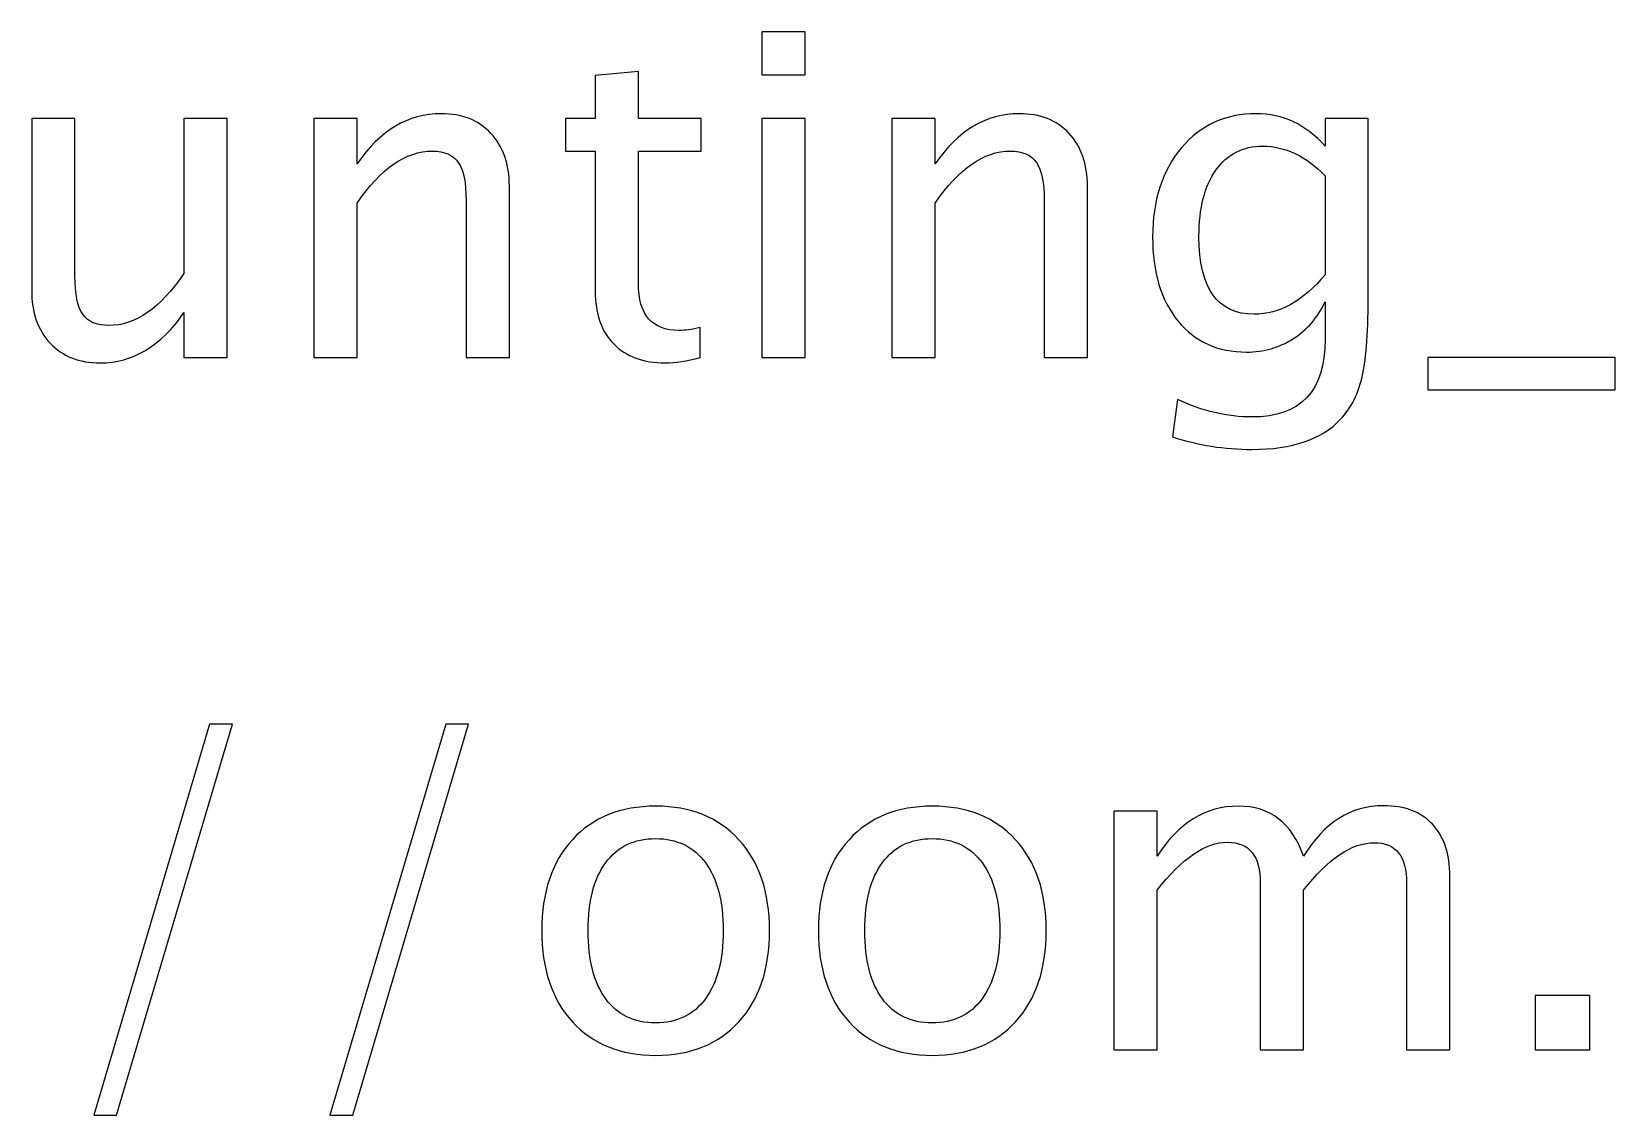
# Model space of a CAD drawing. Header units: centimetres. Extents: x -11.9 to 11.9, y -6.8 to 14.1.
# Drawn here: x -1.246 to 3.22, y 5.18 to 8.234 of the extents above; entities that cross this region are included whole.
import ezdxf

# ---------------------------------------------------------------- set-up
doc = ezdxf.new("R2010")
doc.units = ezdxf.units.CM
doc.header["$MEASUREMENT"] = 0
doc.layers.add('Layer 1', color=7, linetype='Continuous')

msp = doc.modelspace()

# ---------------------------------------------------------------- linework, layer by layer
at = {"layer": 'Layer 1'}
for points, knots in [([(0.81322, 8.11202), (0.81322, 8.11202), (0.81322, 8.23394), (0.81322, 8.23394), (0.81322, 8.23394), (0.81322, 8.23394), (0.93514, 8.23394), (0.93514, 8.23394), (0.93514, 8.23394), (0.93514, 8.23394), (0.93514, 8.11202), (0.93514, 8.11202), (0.93514, 8.11202), (0.93514, 8.11202), (0.81322, 8.11202), (0.81322, 8.11202)], [0, 0, 0, 0, 0.2, 0.2, 0.2, 0.2, 0.4, 0.4, 0.4, 0.4, 0.6, 0.6, 0.6, 0.6, 1, 1, 1, 1]), ([(0.63923, 7.31594), (0.60155, 7.30557), (0.56875, 7.30049), (0.54102, 7.30049), (0.54102, 7.30049), (0.47879, 7.30049), (0.43032, 7.31827), (0.3956, 7.35383), (0.3956, 7.35383), (0.36068, 7.38939), (0.34332, 7.43871), (0.34332, 7.502), (0.34332, 7.502), (0.34332, 7.502), (0.34332, 7.89739), (0.34332, 7.89739), (0.34332, 7.89739), (0.34332, 7.89739), (0.25908, 7.89739), (0.25908, 7.89739), (0.25908, 7.89739), (0.25908, 7.89739), (0.25908, 7.98883), (0.25908, 7.98883), (0.25908, 7.98883), (0.25908, 7.98883), (0.34332, 7.98883), (0.34332, 7.98883), (0.34332, 7.98883), (0.34332, 7.98883), (0.34332, 8.11054), (0.34332, 8.11054), (0.34332, 8.11054), (0.34332, 8.11054), (0.46524, 8.12218), (0.46524, 8.12218), (0.46524, 8.12218), (0.46524, 8.12218), (0.46524, 7.98883), (0.46524, 7.98883), (0.46524, 7.98883), (0.46524, 7.98883), (0.64177, 7.98883), (0.64177, 7.98883), (0.64177, 7.98883), (0.64177, 7.98883), (0.64177, 7.89739), (0.64177, 7.89739), (0.64177, 7.89739), (0.64177, 7.89739), (0.46524, 7.89739), (0.46524, 7.89739), (0.46524, 7.89739), (0.46524, 7.89739), (0.46524, 7.52401), (0.46524, 7.52401), (0.46524, 7.52401), (0.46524, 7.43596), (0.50355, 7.39193), (0.57996, 7.39193), (0.57996, 7.39193), (0.59626, 7.39193), (0.61595, 7.39468), (0.63923, 7.39997), (0.63923, 7.39997), (0.63923, 7.39997), (0.63923, 7.31594), (0.63923, 7.31594)], [0, 0, 0, 0, 0.0555556, 0.0555556, 0.0555556, 0.0555556, 0.1111111, 0.1111111, 0.1111111, 0.1111111, 0.1666667, 0.1666667, 0.1666667, 0.1666667, 0.2222222, 0.2222222, 0.2222222, 0.2222222, 0.2777778, 0.2777778, 0.2777778, 0.2777778, 0.3333333, 0.3333333, 0.3333333, 0.3333333, 0.3888889, 0.3888889, 0.3888889, 0.3888889, 0.4444444, 0.4444444, 0.4444444, 0.4444444, 0.5, 0.5, 0.5, 0.5, 0.5555556, 0.5555556, 0.5555556, 0.5555556, 0.6111111, 0.6111111, 0.6111111, 0.6111111, 0.6666667, 0.6666667, 0.6666667, 0.6666667, 0.7222222, 0.7222222, 0.7222222, 0.7222222, 0.7777778, 0.7777778, 0.7777778, 0.7777778, 0.8333333, 0.8333333, 0.8333333, 0.8333333, 0.8888889, 0.8888889, 0.8888889, 0.8888889, 1, 1, 1, 1]), ([(-0.45001, 7.31573), (-0.45001, 7.31573), (-0.45001, 7.98883), (-0.45001, 7.98883), (-0.45001, 7.98883), (-0.45001, 7.98883), (-0.32809, 7.98883), (-0.32809, 7.98883), (-0.32809, 7.98883), (-0.32809, 7.98883), (-0.32809, 7.86162), (-0.32809, 7.86162), (-0.32809, 7.86162), (-0.26353, 7.95581), (-0.18437, 8.0028), (-0.09081, 8.0028), (-0.09081, 8.0028), (-0.03197, 8.0028), (0.01481, 7.98439), (0.04931, 7.94734), (0.04931, 7.94734), (0.08381, 7.91051), (0.10117, 7.86077), (0.10117, 7.79854), (0.10117, 7.79854), (0.10117, 7.79854), (0.10117, 7.31573), (0.10117, 7.31573), (0.10117, 7.31573), (0.10117, 7.31573), (-0.02075, 7.31573), (-0.02075, 7.31573), (-0.02075, 7.31573), (-0.02075, 7.31573), (-0.02075, 7.75875), (-0.02075, 7.75875), (-0.02075, 7.75875), (-0.02075, 7.8087), (-0.02816, 7.84426), (-0.04276, 7.86543), (-0.04276, 7.86543), (-0.05758, 7.88681), (-0.08192, 7.89739), (-0.116, 7.89739), (-0.116, 7.89739), (-0.19093, 7.89739), (-0.26163, 7.8485), (-0.32809, 7.75071), (-0.32809, 7.75071), (-0.32809, 7.75071), (-0.32809, 7.31573), (-0.32809, 7.31573), (-0.32809, 7.31573), (-0.32809, 7.31573), (-0.45001, 7.31573), (-0.45001, 7.31573)], [0, 0, 0, 0, 0.0666667, 0.0666667, 0.0666667, 0.0666667, 0.1333333, 0.1333333, 0.1333333, 0.1333333, 0.2, 0.2, 0.2, 0.2, 0.2666667, 0.2666667, 0.2666667, 0.2666667, 0.3333333, 0.3333333, 0.3333333, 0.3333333, 0.4, 0.4, 0.4, 0.4, 0.4666667, 0.4666667, 0.4666667, 0.4666667, 0.5333333, 0.5333333, 0.5333333, 0.5333333, 0.6, 0.6, 0.6, 0.6, 0.6666667, 0.6666667, 0.6666667, 0.6666667, 0.7333333, 0.7333333, 0.7333333, 0.7333333, 0.8, 0.8, 0.8, 0.8, 0.8666667, 0.8666667, 0.8666667, 0.8666667, 1, 1, 1, 1]), ([(1.18025, 7.31573), (1.18025, 7.31573), (1.18025, 7.98883), (1.18025, 7.98883), (1.18025, 7.98883), (1.18025, 7.98883), (1.30217, 7.98883), (1.30217, 7.98883), (1.30217, 7.98883), (1.30217, 7.98883), (1.30217, 7.86162), (1.30217, 7.86162), (1.30217, 7.86162), (1.36673, 7.95581), (1.44589, 8.0028), (1.53945, 8.0028), (1.53945, 8.0028), (1.59829, 8.0028), (1.64507, 7.98439), (1.67957, 7.94734), (1.67957, 7.94734), (1.71407, 7.91051), (1.73143, 7.86077), (1.73143, 7.79854), (1.73143, 7.79854), (1.73143, 7.79854), (1.73143, 7.31573), (1.73143, 7.31573), (1.73143, 7.31573), (1.73143, 7.31573), (1.60951, 7.31573), (1.60951, 7.31573), (1.60951, 7.31573), (1.60951, 7.31573), (1.60951, 7.75875), (1.60951, 7.75875), (1.60951, 7.75875), (1.60951, 7.8087), (1.6021, 7.84426), (1.5875, 7.86543), (1.5875, 7.86543), (1.57268, 7.88681), (1.54834, 7.89739), (1.51426, 7.89739), (1.51426, 7.89739), (1.43933, 7.89739), (1.36863, 7.8485), (1.30217, 7.75071), (1.30217, 7.75071), (1.30217, 7.75071), (1.30217, 7.31573), (1.30217, 7.31573), (1.30217, 7.31573), (1.30217, 7.31573), (1.18025, 7.31573), (1.18025, 7.31573)], [0, 0, 0, 0, 0.0666667, 0.0666667, 0.0666667, 0.0666667, 0.1333333, 0.1333333, 0.1333333, 0.1333333, 0.2, 0.2, 0.2, 0.2, 0.2666667, 0.2666667, 0.2666667, 0.2666667, 0.3333333, 0.3333333, 0.3333333, 0.3333333, 0.4, 0.4, 0.4, 0.4, 0.4666667, 0.4666667, 0.4666667, 0.4666667, 0.5333333, 0.5333333, 0.5333333, 0.5333333, 0.6, 0.6, 0.6, 0.6, 0.6666667, 0.6666667, 0.6666667, 0.6666667, 0.7333333, 0.7333333, 0.7333333, 0.7333333, 0.8, 0.8, 0.8, 0.8, 0.8666667, 0.8666667, 0.8666667, 0.8666667, 1, 1, 1, 1]), ([(1.97104, 7.09221), (1.97104, 7.09221), (1.98543, 7.19762), (1.98543, 7.19762), (1.98543, 7.19762), (2.05613, 7.1646), (2.12619, 7.14809), (2.19541, 7.14809), (2.19541, 7.14809), (2.33278, 7.14809), (2.40157, 7.2209), (2.40157, 7.36632), (2.40157, 7.36632), (2.40157, 7.36632), (2.40157, 7.47215), (2.40157, 7.47215), (2.40157, 7.47215), (2.3804, 7.42749), (2.35035, 7.39299), (2.31119, 7.36822), (2.31119, 7.36822), (2.27203, 7.34346), (2.22843, 7.33097), (2.18038, 7.33097), (2.18038, 7.33097), (2.09889, 7.33097), (2.03433, 7.36018), (1.9867, 7.4186), (1.9867, 7.4186), (1.93908, 7.47702), (1.91516, 7.55618), (1.91516, 7.65609), (1.91516, 7.65609), (1.91516, 7.75833), (1.94225, 7.84172), (1.99644, 7.90628), (1.99644, 7.90628), (2.05084, 7.97063), (2.1209, 8.0028), (2.20705, 8.0028), (2.20705, 8.0028), (2.2824, 8.0028), (2.34738, 7.97232), (2.40157, 7.91115), (2.40157, 7.91115), (2.40157, 7.91115), (2.40157, 7.98883), (2.40157, 7.98883), (2.40157, 7.98883), (2.40157, 7.98883), (2.52349, 7.98883), (2.52349, 7.98883), (2.52349, 7.98883), (2.52349, 7.98883), (2.52349, 7.49946), (2.52349, 7.49946), (2.52349, 7.49946), (2.52349, 7.39426), (2.51799, 7.31637), (2.50698, 7.26578), (2.50698, 7.26578), (2.49619, 7.21519), (2.47544, 7.1737), (2.44539, 7.14153), (2.44539, 7.14153), (2.39205, 7.08501), (2.30865, 7.05665), (2.19541, 7.05665), (2.19541, 7.05665), (2.11773, 7.05665), (2.04301, 7.0685), (1.97104, 7.09221)], [0, 0, 0, 0, 0.0526316, 0.0526316, 0.0526316, 0.0526316, 0.1052632, 0.1052632, 0.1052632, 0.1052632, 0.1578947, 0.1578947, 0.1578947, 0.1578947, 0.2105263, 0.2105263, 0.2105263, 0.2105263, 0.2631579, 0.2631579, 0.2631579, 0.2631579, 0.3157895, 0.3157895, 0.3157895, 0.3157895, 0.3684211, 0.3684211, 0.3684211, 0.3684211, 0.4210526, 0.4210526, 0.4210526, 0.4210526, 0.4736842, 0.4736842, 0.4736842, 0.4736842, 0.5263158, 0.5263158, 0.5263158, 0.5263158, 0.5789474, 0.5789474, 0.5789474, 0.5789474, 0.6315789, 0.6315789, 0.6315789, 0.6315789, 0.6842105, 0.6842105, 0.6842105, 0.6842105, 0.7368421, 0.7368421, 0.7368421, 0.7368421, 0.7894737, 0.7894737, 0.7894737, 0.7894737, 0.8421053, 0.8421053, 0.8421053, 0.8421053, 0.8947368, 0.8947368, 0.8947368, 0.8947368, 1, 1, 1, 1]), ([(-0.81662, 7.31573), (-0.81662, 7.31573), (-0.81662, 7.44231), (-0.81662, 7.44231), (-0.81662, 7.44231), (-0.8816, 7.34769), (-0.96055, 7.30049), (-1.05326, 7.30049), (-1.05326, 7.30049), (-1.11211, 7.30049), (-1.15888, 7.31891), (-1.1936, 7.35595), (-1.1936, 7.35595), (-1.22852, 7.39299), (-1.24588, 7.44273), (-1.24588, 7.5056), (-1.24588, 7.5056), (-1.24588, 7.5056), (-1.24588, 7.98883), (-1.24588, 7.98883), (-1.24588, 7.98883), (-1.24588, 7.98883), (-1.12396, 7.98883), (-1.12396, 7.98883), (-1.12396, 7.98883), (-1.12396, 7.98883), (-1.12396, 7.54539), (-1.12396, 7.54539), (-1.12396, 7.54539), (-1.12396, 7.4948), (-1.11655, 7.45903), (-1.10195, 7.43786), (-1.10195, 7.43786), (-1.08713, 7.41648), (-1.06258, 7.4059), (-1.02807, 7.4059), (-1.02807, 7.4059), (-0.95357, 7.4059), (-0.88287, 7.4548), (-0.81662, 7.5528), (-0.81662, 7.5528), (-0.81662, 7.5528), (-0.81662, 7.98883), (-0.81662, 7.98883), (-0.81662, 7.98883), (-0.81662, 7.98883), (-0.6947, 7.98883), (-0.6947, 7.98883), (-0.6947, 7.98883), (-0.6947, 7.98883), (-0.6947, 7.31573), (-0.6947, 7.31573), (-0.6947, 7.31573), (-0.6947, 7.31573), (-0.81662, 7.31573), (-0.81662, 7.31573)], [0, 0, 0, 0, 0.0666667, 0.0666667, 0.0666667, 0.0666667, 0.1333333, 0.1333333, 0.1333333, 0.1333333, 0.2, 0.2, 0.2, 0.2, 0.2666667, 0.2666667, 0.2666667, 0.2666667, 0.3333333, 0.3333333, 0.3333333, 0.3333333, 0.4, 0.4, 0.4, 0.4, 0.4666667, 0.4666667, 0.4666667, 0.4666667, 0.5333333, 0.5333333, 0.5333333, 0.5333333, 0.6, 0.6, 0.6, 0.6, 0.6666667, 0.6666667, 0.6666667, 0.6666667, 0.7333333, 0.7333333, 0.7333333, 0.7333333, 0.8, 0.8, 0.8, 0.8, 0.8666667, 0.8666667, 0.8666667, 0.8666667, 1, 1, 1, 1]), ([(0.81322, 7.31573), (0.81322, 7.31573), (0.81322, 7.98883), (0.81322, 7.98883), (0.81322, 7.98883), (0.81322, 7.98883), (0.93514, 7.98883), (0.93514, 7.98883), (0.93514, 7.98883), (0.93514, 7.98883), (0.93514, 7.31573), (0.93514, 7.31573), (0.93514, 7.31573), (0.93514, 7.31573), (0.81322, 7.31573), (0.81322, 7.31573)], [0, 0, 0, 0, 0.2, 0.2, 0.2, 0.2, 0.4, 0.4, 0.4, 0.4, 0.6, 0.6, 0.6, 0.6, 1, 1, 1, 1]), ([(2.40157, 7.54856), (2.40157, 7.54856), (2.40157, 7.82775), (2.40157, 7.82775), (2.40157, 7.82775), (2.34781, 7.88342), (2.28918, 7.91136), (2.22589, 7.91136), (2.22589, 7.91136), (2.16958, 7.91136), (2.12556, 7.88892), (2.09381, 7.84384), (2.09381, 7.84384), (2.06185, 7.79897), (2.04597, 7.73652), (2.04597, 7.65694), (2.04597, 7.65694), (2.04597, 7.51068), (2.09783, 7.43765), (2.20176, 7.43765), (2.20176, 7.43765), (2.27245, 7.43765), (2.33913, 7.47469), (2.40157, 7.54856)], [0, 0, 0, 0, 0.1428571, 0.1428571, 0.1428571, 0.1428571, 0.2857143, 0.2857143, 0.2857143, 0.2857143, 0.4285714, 0.4285714, 0.4285714, 0.4285714, 0.5714286, 0.5714286, 0.5714286, 0.5714286, 0.7142857, 0.7142857, 0.7142857, 0.7142857, 1, 1, 1, 1]), ([(2.69177, 7.22429), (2.69177, 7.22429), (2.69177, 7.31573), (2.69177, 7.31573), (2.69177, 7.31573), (2.69177, 7.31573), (3.22009, 7.31573), (3.22009, 7.31573), (3.22009, 7.31573), (3.22009, 7.31573), (3.22009, 7.22429), (3.22009, 7.22429), (3.22009, 7.22429), (3.22009, 7.22429), (2.69177, 7.22429), (2.69177, 7.22429)], [0, 0, 0, 0, 0.2, 0.2, 0.2, 0.2, 0.4, 0.4, 0.4, 0.4, 0.6, 0.6, 0.6, 0.6, 1, 1, 1, 1]), ([(-1.07082, 5.18001), (-1.07082, 5.18001), (-0.74422, 6.28237), (-0.74422, 6.28237), (-0.74422, 6.28237), (-0.74422, 6.28237), (-0.67966, 6.28237), (-0.67966, 6.28237), (-0.67966, 6.28237), (-0.67966, 6.28237), (-1.00626, 5.18001), (-1.00626, 5.18001), (-1.00626, 5.18001), (-1.00626, 5.18001), (-1.07082, 5.18001), (-1.07082, 5.18001)], [0, 0, 0, 0, 0.2, 0.2, 0.2, 0.2, 0.4, 0.4, 0.4, 0.4, 0.6, 0.6, 0.6, 0.6, 1, 1, 1, 1]), ([(-0.40492, 5.18001), (-0.40492, 5.18001), (-0.07832, 6.28237), (-0.07832, 6.28237), (-0.07832, 6.28237), (-0.07832, 6.28237), (-0.01376, 6.28237), (-0.01376, 6.28237), (-0.01376, 6.28237), (-0.01376, 6.28237), (-0.34036, 5.18001), (-0.34036, 5.18001), (-0.34036, 5.18001), (-0.34036, 5.18001), (-0.40492, 5.18001), (-0.40492, 5.18001)], [0, 0, 0, 0, 0.2, 0.2, 0.2, 0.2, 0.4, 0.4, 0.4, 0.4, 0.6, 0.6, 0.6, 0.6, 1, 1, 1, 1]), ([(0.51371, 5.34892), (0.41486, 5.34892), (0.33655, 5.38046), (0.27897, 5.44354), (0.27897, 5.44354), (0.22119, 5.50661), (0.1924, 5.59234), (0.1924, 5.7005), (0.1924, 5.7005), (0.1924, 5.80845), (0.22119, 5.89396), (0.27897, 5.95683), (0.27897, 5.95683), (0.33655, 6.01969), (0.41486, 6.05123), (0.51371, 6.05123), (0.51371, 6.05123), (0.61256, 6.05123), (0.69088, 6.01969), (0.74845, 5.95683), (0.74845, 5.95683), (0.80623, 5.89396), (0.83502, 5.80845), (0.83502, 5.7005), (0.83502, 5.7005), (0.83502, 5.59234), (0.80623, 5.50661), (0.74845, 5.44354), (0.74845, 5.44354), (0.69088, 5.38046), (0.61256, 5.34892), (0.51371, 5.34892)], [0, 0, 0, 0, 0.1111111, 0.1111111, 0.1111111, 0.1111111, 0.2222222, 0.2222222, 0.2222222, 0.2222222, 0.3333333, 0.3333333, 0.3333333, 0.3333333, 0.4444444, 0.4444444, 0.4444444, 0.4444444, 0.5555556, 0.5555556, 0.5555556, 0.5555556, 0.6666667, 0.6666667, 0.6666667, 0.6666667, 0.7777778, 0.7777778, 0.7777778, 0.7777778, 1, 1, 1, 1]), ([(1.29391, 5.34892), (1.19506, 5.34892), (1.11675, 5.38046), (1.05917, 5.44354), (1.05917, 5.44354), (1.00139, 5.50661), (0.9726, 5.59234), (0.9726, 5.7005), (0.9726, 5.7005), (0.9726, 5.80845), (1.00139, 5.89396), (1.05917, 5.95683), (1.05917, 5.95683), (1.11675, 6.01969), (1.19506, 6.05123), (1.29391, 6.05123), (1.29391, 6.05123), (1.39276, 6.05123), (1.47108, 6.01969), (1.52865, 5.95683), (1.52865, 5.95683), (1.58643, 5.89396), (1.61522, 5.80845), (1.61522, 5.7005), (1.61522, 5.7005), (1.61522, 5.59234), (1.58643, 5.50661), (1.52865, 5.44354), (1.52865, 5.44354), (1.47108, 5.38046), (1.39276, 5.34892), (1.29391, 5.34892)], [0, 0, 0, 0, 0.1111111, 0.1111111, 0.1111111, 0.1111111, 0.2222222, 0.2222222, 0.2222222, 0.2222222, 0.3333333, 0.3333333, 0.3333333, 0.3333333, 0.4444444, 0.4444444, 0.4444444, 0.4444444, 0.5555556, 0.5555556, 0.5555556, 0.5555556, 0.6666667, 0.6666667, 0.6666667, 0.6666667, 0.7777778, 0.7777778, 0.7777778, 0.7777778, 1, 1, 1, 1]), ([(1.80614, 5.36416), (1.80614, 5.36416), (1.80614, 6.03726), (1.80614, 6.03726), (1.80614, 6.03726), (1.80614, 6.03726), (1.92806, 6.03726), (1.92806, 6.03726), (1.92806, 6.03726), (1.92806, 6.03726), (1.92806, 5.91005), (1.92806, 5.91005), (1.92806, 5.91005), (1.98754, 6.00424), (2.06374, 6.05123), (2.15708, 6.05123), (2.15708, 6.05123), (2.24704, 6.05123), (2.30821, 6.00424), (2.34081, 5.91005), (2.34081, 5.91005), (2.3986, 6.00509), (2.47395, 6.0525), (2.56645, 6.0525), (2.56645, 6.0525), (2.6255, 6.0525), (2.67143, 6.03514), (2.70424, 6.00022), (2.70424, 6.00022), (2.73705, 5.96529), (2.75356, 5.9164), (2.75356, 5.85353), (2.75356, 5.85353), (2.75356, 5.85353), (2.75356, 5.36416), (2.75356, 5.36416), (2.75356, 5.36416), (2.75356, 5.36416), (2.63164, 5.36416), (2.63164, 5.36416), (2.63164, 5.36416), (2.63164, 5.36416), (2.63164, 5.83343), (2.63164, 5.83343), (2.63164, 5.83343), (2.63164, 5.91005), (2.60116, 5.94836), (2.5402, 5.94836), (2.5402, 5.94836), (2.47691, 5.94836), (2.41045, 5.9037), (2.34081, 5.81416), (2.34081, 5.81416), (2.34081, 5.81416), (2.34081, 5.36416), (2.34081, 5.36416), (2.34081, 5.36416), (2.34081, 5.36416), (2.21889, 5.36416), (2.21889, 5.36416), (2.21889, 5.36416), (2.21889, 5.36416), (2.21889, 5.83385), (2.21889, 5.83385), (2.21889, 5.83385), (2.21889, 5.91111), (2.18799, 5.94963), (2.12597, 5.94963), (2.12597, 5.94963), (2.06437, 5.94963), (1.99833, 5.90476), (1.92806, 5.8148), (1.92806, 5.8148), (1.92806, 5.8148), (1.92806, 5.36416), (1.92806, 5.36416), (1.92806, 5.36416), (1.92806, 5.36416), (1.80614, 5.36416), (1.80614, 5.36416)], [0, 0, 0, 0, 0.047619, 0.047619, 0.047619, 0.047619, 0.0952381, 0.0952381, 0.0952381, 0.0952381, 0.1428571, 0.1428571, 0.1428571, 0.1428571, 0.1904762, 0.1904762, 0.1904762, 0.1904762, 0.2380952, 0.2380952, 0.2380952, 0.2380952, 0.2857143, 0.2857143, 0.2857143, 0.2857143, 0.3333333, 0.3333333, 0.3333333, 0.3333333, 0.3809524, 0.3809524, 0.3809524, 0.3809524, 0.4285714, 0.4285714, 0.4285714, 0.4285714, 0.4761905, 0.4761905, 0.4761905, 0.4761905, 0.5238095, 0.5238095, 0.5238095, 0.5238095, 0.5714286, 0.5714286, 0.5714286, 0.5714286, 0.6190476, 0.6190476, 0.6190476, 0.6190476, 0.6666667, 0.6666667, 0.6666667, 0.6666667, 0.7142857, 0.7142857, 0.7142857, 0.7142857, 0.7619048, 0.7619048, 0.7619048, 0.7619048, 0.8095238, 0.8095238, 0.8095238, 0.8095238, 0.8571429, 0.8571429, 0.8571429, 0.8571429, 0.9047619, 0.9047619, 0.9047619, 0.9047619, 1, 1, 1, 1]), ([(0.5135, 5.44036), (0.57382, 5.44036), (0.62081, 5.46301), (0.65426, 5.50852), (0.65426, 5.50852), (0.68749, 5.55381), (0.70421, 5.61795), (0.70421, 5.7005), (0.70421, 5.7005), (0.70421, 5.78284), (0.68749, 5.84676), (0.65426, 5.89206), (0.65426, 5.89206), (0.62081, 5.93714), (0.57382, 5.95979), (0.5135, 5.95979), (0.5135, 5.95979), (0.45296, 5.95979), (0.40597, 5.93714), (0.37295, 5.89206), (0.37295, 5.89206), (0.33972, 5.84676), (0.32321, 5.78284), (0.32321, 5.7005), (0.32321, 5.7005), (0.32321, 5.61795), (0.33972, 5.55381), (0.37295, 5.50852), (0.37295, 5.50852), (0.40597, 5.46301), (0.45296, 5.44036), (0.5135, 5.44036)], [0, 0, 0, 0, 0.1111111, 0.1111111, 0.1111111, 0.1111111, 0.2222222, 0.2222222, 0.2222222, 0.2222222, 0.3333333, 0.3333333, 0.3333333, 0.3333333, 0.4444444, 0.4444444, 0.4444444, 0.4444444, 0.5555556, 0.5555556, 0.5555556, 0.5555556, 0.6666667, 0.6666667, 0.6666667, 0.6666667, 0.7777778, 0.7777778, 0.7777778, 0.7777778, 1, 1, 1, 1]), ([(1.2937, 5.44036), (1.35402, 5.44036), (1.40101, 5.46301), (1.43446, 5.50852), (1.43446, 5.50852), (1.46769, 5.55381), (1.48441, 5.61795), (1.48441, 5.7005), (1.48441, 5.7005), (1.48441, 5.78284), (1.46769, 5.84676), (1.43446, 5.89206), (1.43446, 5.89206), (1.40101, 5.93714), (1.35402, 5.95979), (1.2937, 5.95979), (1.2937, 5.95979), (1.23316, 5.95979), (1.18617, 5.93714), (1.15315, 5.89206), (1.15315, 5.89206), (1.11992, 5.84676), (1.10341, 5.78284), (1.10341, 5.7005), (1.10341, 5.7005), (1.10341, 5.61795), (1.11992, 5.55381), (1.15315, 5.50852), (1.15315, 5.50852), (1.18617, 5.46301), (1.23316, 5.44036), (1.2937, 5.44036)], [0, 0, 0, 0, 0.1111111, 0.1111111, 0.1111111, 0.1111111, 0.2222222, 0.2222222, 0.2222222, 0.2222222, 0.3333333, 0.3333333, 0.3333333, 0.3333333, 0.4444444, 0.4444444, 0.4444444, 0.4444444, 0.5555556, 0.5555556, 0.5555556, 0.5555556, 0.6666667, 0.6666667, 0.6666667, 0.6666667, 0.7777778, 0.7777778, 0.7777778, 0.7777778, 1, 1, 1, 1]), ([(2.99444, 5.36416), (2.99444, 5.36416), (2.99444, 5.51783), (2.99444, 5.51783), (2.99444, 5.51783), (2.99444, 5.51783), (3.14811, 5.51783), (3.14811, 5.51783), (3.14811, 5.51783), (3.14811, 5.51783), (3.14811, 5.36416), (3.14811, 5.36416), (3.14811, 5.36416), (3.14811, 5.36416), (2.99444, 5.36416), (2.99444, 5.36416)], [0, 0, 0, 0, 0.2, 0.2, 0.2, 0.2, 0.4, 0.4, 0.4, 0.4, 0.6, 0.6, 0.6, 0.6, 1, 1, 1, 1])]:
    msp.add_open_spline(points, degree=3, knots=knots, dxfattribs=at)

doc.saveas('drawing.dxf')
